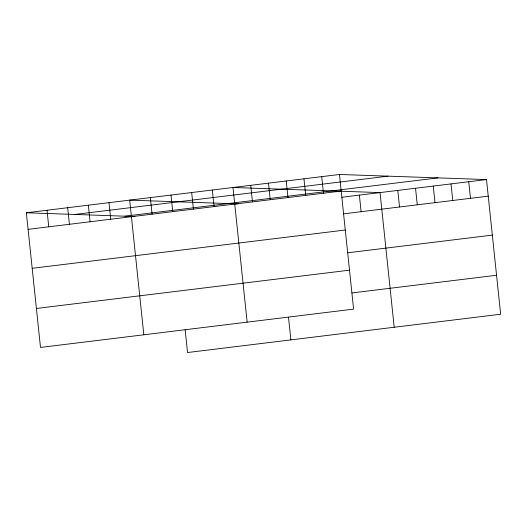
<?xml version="1.0" encoding="UTF-8"?>
<svg xmlns="http://www.w3.org/2000/svg" width="527" height="527" viewBox="0 0 527 527"><rect width="100%" height="100%" fill="white"/><g stroke="black" fill="none" stroke-linecap="round" stroke-linejoin="round"><path stroke-width="0.79" d="M339.447 174.47L353.604 309.125L40.5 347.431L26.35 212.776L339.447 174.47L486.5 179.569L500.65 314.224L187.553 352.53L185.161 329.797M74.874 214.456L387.977 176.156M124.873 216.189L437.97 177.889M28.089 229.344L341.193 191.044M341.891 197.256L486.5 179.569M343.637 213.83L488.239 196.143M32.187 268.315L345.29 230.009M347.728 252.795L492.337 235.108M36.409 308.46L349.506 270.16M351.95 292.946L496.553 275.259M238.211 203.896L129.675 200.135L143.825 334.79M26.35 212.776L134.886 216.538M468.753 181.743L470.499 198.31M451.013 183.91L452.752 200.484M433.273 186.084L435.012 202.651M415.526 188.251L417.272 204.825M397.786 190.425L399.525 206.992M394.196 327.247L380.046 192.592L232.993 187.493L247.15 322.149M359.381 195.122L361.12 211.689M321.707 176.644L323.446 193.211M303.967 178.811L305.706 195.385M286.22 180.985L287.966 197.553M288.486 317.155L290.871 339.889M268.48 183.152L270.219 199.726M250.74 185.326L252.479 201.894M212.328 190.023L214.074 206.597M191.67 192.553L193.409 209.12M171.005 195.082L172.744 211.65M150.34 197.605L152.079 214.179M109.01 202.664L110.749 219.232M88.345 205.194L90.084 221.762M67.68 207.717L69.419 224.291M47.015 210.247L48.754 226.821"/></g></svg>
